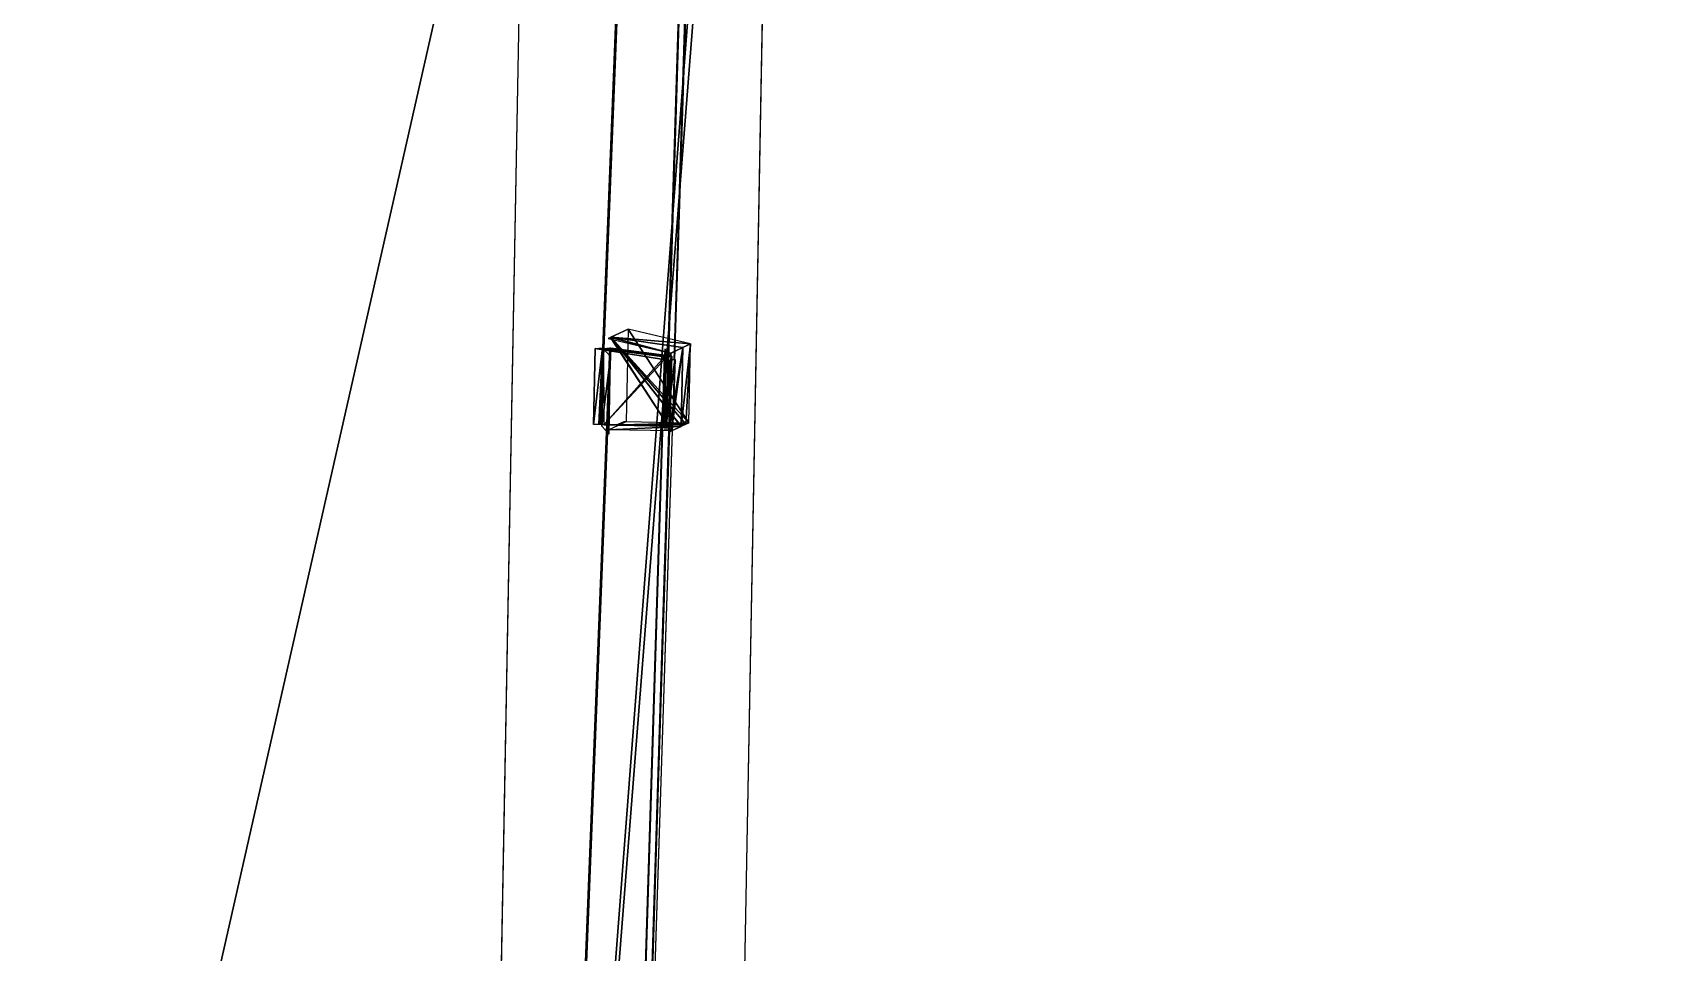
# Model space of a CAD drawing. Extents: x -1551 to 3643, y -2128 to 2177.
# Drawn here: x 567.8 to 681.1, y 413.7 to 477.4 of the extents above; entities that cross this region are included whole.
import ezdxf

# ---------------------------------------------------------------- set-up
doc = ezdxf.new("R2010")
doc.units = 0
doc.header["$MEASUREMENT"] = 0
doc.layers.get('0').update_dxf_attribs({"color": 13, "linetype": 'CONTINUOUS'})

# ---------------------------------------------------------------- blocks, each defined once
blk = doc.blocks.new('HOUSE_DWG')
at = {"color": 0}
for p, q in [((601.68, 666.98, 82.08), (662.52, 396.58, 82.08)), ((590.19, 663.09, 122.44), (657.66, 381.29, 122.55)), ((673.75, 386.48, 122.47), (608.35, 659.64, 122.35)), ((608.13, 638.21, 87.69), (626.54, 556.8, 87.54)), ((627.57, 552.8, 118.98), (608.19, 638.44, 118.4)), ((603.88, 637.64, 82.11), (622.69, 551.18, 82.7)), ((622.7, 551.22, 88.83), (603.89, 637.69, 88.24)), ((626.21, 557.78, 121.75), (626.34, 557.26, 121.76)), ((626.24, 557.63, 114.62), (626.21, 557.78, 121.75)), ((626.24, 557.63, 114.62), (626.23, 557.6, 110.9)), ((626.34, 557.26, 121.76), (626.24, 557.63, 114.62)), ((626.34, 557.26, 121.76), (626.24, 557.63, 114.62)), ((626.34, 557.26, 121.76), (626.24, 557.63, 114.62)), ((626.24, 557.55, 110.96), (626.24, 557.63, 114.62)), ((626.24, 557.55, 110.96), (627.61, 552.25, 111)), ((626.25, 557.05, 87.13), (626.24, 557.55, 110.96)), ((621.55, 556.6, 122.48), (621.47, 556.3, 82.66)), ((621.47, 556.3, 82.66), (622.69, 551.18, 82.69)), ((626.62, 557.07, 122.45), (621.55, 556.6, 122.48)), ((621.55, 556.6, 122.48), (621.55, 556.6, 122.83)), ((622.77, 551.48, 122.51), (621.55, 556.6, 122.83)), ((621.55, 556.6, 122.48), (621.55, 556.6, 122.83)), ((621.69, 557.02, 82.52), (626.13, 557.13, 82.52)), ((626.13, 557.13), (621.69, 557.02)), ((621.69, 557.02), (623.16, 550.81)), ((627.39, 551.82, 72.58), (621.69, 557.02, 72.58)), ((621.69, 557.02, 72.58), (621.69, 557.02, 71.09)), ((621.69, 557.02, 71.09), (621.69, 557.02)), ((621.69, 557.02), (627.39, 551.82)), ((621.69, 557.02, 72.58), (621.69, 557.02, 71.09)), ((621.69, 557.02, 72.58), (621.69, 557.02, 82.52)), ((621.69, 557.02, 71.09), (621.69, 557.02)), ((622.02, 556.41, 82.11), (626.26, 556.94, 82.08)), ((622.02, 556.41, 82.11), (622.04, 556.46, 88.24)), ((622.02, 556.41, 82.11), (622.04, 556.46, 88.24)), ((622.02, 556.41, 82.11), (622.04, 556.46, 88.24)), ((622.16, 555.85, 82.34), (622.02, 556.41, 82.11)), ((622.02, 556.41, 82.11), (640.83, 469.95, 82.7)), ((640.84, 469.99, 88.83), (622.04, 556.46, 88.24)), ((622.11, 556.71, 121.92), (626.34, 557.24, 121.76)), ((626.34, 557.24, 121.89), (622.11, 556.71, 121.92)), ((622.11, 556.71, 121.92), (626.34, 557.24, 121.76)), ((622.11, 556.71, 121.92), (626.34, 557.24, 121.76)), ((622.11, 556.71, 121.92), (623.35, 551.5, 121.95)), ((622.11, 556.71, 121.92), (623.45, 551.62, 121.82)), ((623.45, 551.62, 121.82), (626.34, 557.24, 121.76)), ((623.45, 551.62, 121.82), (626.34, 557.24, 121.76)), ((626.13, 557.13, 32.31), (626.13, 557.13, 82.52)), ((626.13, 557.13, 82.52), (627.39, 551.82, 82.52)), ((627.39, 551.82, 32.31), (626.13, 557.13, 32.31)), ((627.39, 551.82, 32.31), (626.13, 557.13, 32.31)), ((627.39, 551.82, 31.94), (626.13, 557.13, 32.31)), ((626.13, 557.13, 0.24), (626.13, 557.13, 32.31)), ((627.39, 551.82, 31.94), (626.13, 557.13, 32.31)), ((627.39, 551.82, 0.33), (626.13, 557.13, 0.24)), ((626.13, 557.13, 32.31), (626.13, 557.13, 82.52)), ((626.13, 557.13, 0.24), (626.13, 557.13, 32.31)), ((626.13, 557.13, 0.24), (626.13, 557.13)), ((626.27, 556.98, 87.13), (626.25, 557.05, 87.13)), ((626.26, 556.95, 83.33), (626.27, 556.98, 87.13)), ((627.36, 552.31, 82.81), (626.26, 556.95, 82.78)), ((626.26, 556.94, 82.1), (626.26, 556.95, 82.78)), ((626.26, 556.95, 82.78), (626.26, 556.95, 83.33)), ((626.26, 556.94, 82.08), (626.26, 556.94, 82.1)), ((626.33, 557.21, 118.4), (626.27, 556.98, 87.69)), ((626.33, 557.21, 118.4), (626.27, 556.98, 87.69)), ((626.27, 556.98, 87.69), (626.27, 556.98, 87.13)), ((626.27, 556.98, 87.69), (626.27, 556.98, 87.13)), ((626.27, 556.98, 87.69), (626.27, 556.98, 87.13)), ((626.27, 556.98, 87.69), (644.69, 475.57, 87.54)), ((626.33, 557.22, 118.7), (626.34, 557.24, 121.76)), ((626.33, 557.22, 118.7), (626.34, 557.24, 121.76)), ((626.33, 557.22, 118.7), (626.34, 557.24, 121.76)), ((627.42, 552.53, 111.31), (626.33, 557.22, 118.7)), ((626.33, 557.21, 118.4), (626.33, 557.22, 118.7)), ((627.42, 552.53, 111.31), (626.33, 557.22, 118.7)), ((626.33, 557.21, 118.4), (626.33, 557.22, 118.7)), ((626.33, 557.21, 118.4), (626.33, 557.22, 118.7)), ((627.42, 552.53, 111), (626.33, 557.21, 118.4)), ((645.71, 471.57, 118.98), (626.33, 557.21, 118.4)), ((627.42, 552.53, 111), (626.33, 557.21, 118.4)), ((626.34, 557.24, 121.76), (626.34, 557.26, 121.76)), ((626.34, 557.24, 122.06), (626.34, 557.26, 121.76)), ((626.34, 557.24, 122.06), (626.34, 557.26, 121.76)), ((626.34, 557.24, 121.76), (626.34, 557.26, 121.76)), ((626.34, 557.24, 121.76), (627.63, 552.33, 121.79)), ((626.39, 557.05, 121.76), (626.34, 557.24, 121.76)), ((626.34, 557.24, 121.89), (626.34, 557.24, 121.76)), ((626.34, 557.24, 122.06), (626.34, 557.24, 121.89)), ((626.39, 557.05, 121.76), (626.34, 557.24, 121.76)), ((626.34, 557.24, 121.89), (626.34, 557.24, 121.76)), ((626.34, 557.24, 122.06), (626.34, 557.24, 121.89)), ((626.39, 557.05, 121.76), (626.34, 557.24, 122.06)), ((626.34, 557.24, 121.89), (626.34, 557.24, 121.76)), ((626.34, 557.24, 122.06), (626.34, 557.24, 121.89)), ((626.34, 557.24, 122.06), (645.75, 471.44, 122.64)), ((626.34, 557.24, 121.89), (626.34, 557.24, 121.76)), ((626.34, 557.24, 122.06), (626.34, 557.24, 121.89)), ((626.34, 557.24, 121.89), (626.34, 557.24, 121.76)), ((626.39, 557.05, 121.76), (626.34, 557.24, 121.76)), ((626.39, 557.05, 121.76), (627.44, 552.61, 121.79)), ((627.43, 552.55, 114.66), (626.39, 557.05, 121.76)), ((627.43, 552.55, 114.66), (626.39, 557.05, 121.76)), ((626.39, 557.05, 121.76), (627.44, 552.61, 121.79)), ((626.53, 556.77, 82.63), (626.54, 556.8, 87.54)), ((626.53, 556.77, 82.62), (626.53, 556.77, 82.63)), ((626.53, 556.77, 82.63), (626.53, 556.77, 82.63)), ((626.53, 556.77, 82.35), (626.53, 556.77, 82.62)), ((627.53, 552.37, 82.38), (626.53, 556.77, 82.35)), ((626.6, 557.01, 115.18), (626.61, 557.05, 120.03)), ((626.61, 557.05, 120.03), (626.62, 557.07, 122.45)), ((627.26, 554.18, 120.04), (626.61, 557.05, 120.03)), ((626.62, 557.07, 122.45), (627.59, 552.77, 122.48)), ((623.4, 550.64, 82.38), (622.16, 555.85, 82.34)), ((627.61, 552.65, 120.06), (627.26, 554.18, 120.04)), ((627.61, 552.67, 122.48), (622.77, 551.48, 122.51)), ((623.16, 550.81, 31.94), (627.39, 551.82, 31.94)), ((627.39, 551.82, 31.94), (623.16, 550.81, 32.3)), ((623.16, 550.81, 31.94), (627.39, 551.82, 31.94)), ((623.16, 550.81, 0.24), (627.39, 551.82, 0.33)), ((627.39, 551.82, 72.58), (623.16, 550.81, 72.58)), ((627.39, 551.82, 31.94), (623.16, 550.81, 32.3)), ((627.55, 552.73, 121.78), (623.45, 551.62, 121.82)), ((623.45, 551.62, 121.82), (627.44, 552.61, 121.79)), ((627.42, 552.53, 111), (627.36, 552.31, 82.81)), ((627.39, 551.82, 82.52), (627.39, 551.82, 72.58)), ((627.39, 551.82, 0.33), (627.39, 551.82, 12.27)), ((627.39, 551.82, 12.27), (627.39, 551.82, 31.94)), ((627.39, 551.82, 0.33), (627.39, 551.82, 12.27)), ((627.39, 551.82, 12.27), (627.39, 551.82, 31.94)), ((627.39, 551.82, 31.94), (627.39, 551.82, 32.31)), ((627.39, 551.82), (627.39, 551.82, 0.33)), ((627.39, 551.82, 31.94), (627.39, 551.82, 32.31)), ((627.39, 551.82, 31.94), (627.39, 551.82, 32.31)), ((627.39, 551.82, 12.27), (627.39, 551.82, 31.94)), ((627.39, 551.82, 0.33), (627.39, 551.82, 12.27)), ((627.43, 552.55, 114.66), (627.42, 552.53, 111.31)), ((627.42, 552.53, 111.31), (627.42, 552.53, 111)), ((627.44, 552.61, 121.79), (627.43, 552.55, 114.66)), ((627.53, 552.37, 82.67), (627.53, 552.37, 82.66)), ((627.53, 552.37, 82.66), (627.53, 552.37, 82.38)), ((627.6, 552.65, 119.24), (627.57, 552.8, 118.98)), ((627.6, 552.65, 119.24), (627.57, 552.8, 118.98)), ((627.6, 552.65, 118.98), (627.57, 552.8, 118.98)), ((627.6, 552.65, 118.98), (627.57, 552.8, 118.98)), ((627.61, 552.67, 122.64), (627.59, 552.77, 122.48)), ((627.59, 552.77, 122.48), (627.61, 552.67, 122.48)), ((627.61, 552.67, 122.64), (627.59, 552.77, 122.48)), ((627.59, 552.77, 122.48), (627.61, 552.67, 122.48)), ((627.59, 552.77, 122.48), (627.61, 552.67, 122.48)), ((627.61, 552.65, 120.06), (627.6, 552.65, 119.24)), ((627.6, 552.65, 119.24), (627.6, 552.65, 118.98)), ((627.61, 552.67, 122.48), (627.61, 552.65, 120.06)), ((627.61, 552.67, 122.64), (627.61, 552.67, 122.48)), ((627.61, 552.67, 122.48), (627.61, 552.65, 120.06)), ((627.63, 552.33, 121.79), (627.61, 552.25, 111)), ((622.69, 551.18, 82.7), (622.7, 551.22, 88.83)), ((622.69, 551.18, 82.7), (622.7, 551.22, 88.83)), ((622.69, 551.18, 82.69), (622.69, 551.18, 82.7)), ((622.7, 551.22, 88.83), (622.71, 551.26, 93.37)), ((622.71, 551.26, 93.37), (622.77, 551.48, 122.51)), ((623.16, 550.81, 32.3), (623.04, 550.79, 32.31)), ((623.04, 550.79, 0.24), (623.16, 550.81, 0.24)), ((623.04, 550.79, 32.31), (623.04, 550.79, 0.24)), ((623.16, 550.81), (623.16, 550.81, 0.24)), ((623.16, 550.81, 32.3), (623.16, 550.81, 31.94)), ((623.16, 550.81, 72.58), (623.16, 550.81, 32.3)), ((623.16, 550.81, 32.3), (623.16, 550.81, 31.94)), ((623.35, 551.5, 121.95), (623.4, 550.64, 82.38))]:
    blk.add_line(p, q, dxfattribs=at)
at = {"color": 17}
for p, q in [((626.53, 556.77, 82.63), (608.12, 638.18, 82.78)), ((608.2, 638.47, 122.06), (627.61, 552.67, 122.64)), ((626.24, 557.63, 114.62), (626.34, 557.24, 121.76)), ((626.24, 557.63, 114.62), (626.34, 557.24, 121.76)), ((626.24, 557.63, 114.62), (626.34, 557.24, 121.76)), ((626.24, 557.55, 110.96), (626.33, 557.21, 118.4)), ((626.24, 557.55, 110.96), (626.33, 557.21, 118.4)), ((621.55, 556.6, 122.83), (626.62, 557.07, 122.45)), ((622.04, 556.46, 88.24), (622.11, 556.71, 121.92)), ((622.04, 556.46, 88.24), (622.11, 556.71, 121.92)), ((626.13, 557.13, 32.31), (626.18, 557.14, 82.54)), ((644.68, 475.54, 82.63), (626.26, 556.95, 82.78)), ((626.54, 556.8, 87.54), (626.6, 556.99, 111.78)), ((627.26, 554.18, 120.04), (626.6, 557.01, 115.18)), ((626.6, 556.99, 111.78), (627.57, 552.8, 118.98)), ((627.59, 552.77, 122.48), (627.26, 554.18, 120.04)), ((627.59, 552.77, 122.48), (627.26, 554.18, 120.04)), ((627.39, 551.82, 72.58), (627.39, 551.82, 32.31)), ((627.39, 551.82, 72.58), (627.39, 551.82, 32.31)), ((627.39, 551.82, 72.58), (627.39, 551.82, 32.31)), ((627.6, 552.65, 118.98), (627.53, 552.37, 82.67)), ((623.16, 550.81, 31.94), (623.16, 550.81, 0.24)), ((623.16, 550.81, 31.94), (623.16, 550.81, 0.24))]:
    blk.add_line(p, q, dxfattribs=at)
mesh = blk.add_polyface(dxfattribs=at)
corners = [(657.66, 381.29, 122.55), (606.29, 668.28, 122.35), (590.19, 663.09, 122.44), (608.35, 659.64, 122.35), (673.75, 386.48, 122.47)]
mesh.append_faces([[corners[k] for k in face] for face in [(0, 1, 2), (3, 0, 4)]], dxfattribs={"vtx0": -1, "color": 17})
mesh.append_faces([[corners[k] for k in face] for face in [(1, 0, 3)]], dxfattribs={"vtx0": -1, "vtx1": -1, "color": 17})
at = {"color": 55}
mesh = blk.add_polyface(dxfattribs=at)
corners = [(601.68, 666.98, 82.08), (545.51, 650.56, 82.08), (544.82, 653.48, 82.08), (610.57, 376.6, 82.08), (662.52, 396.58, 82.08), (618.59, 342.84, 82.08), (692.25, 360.33, 82.08), (726.23, 411.71, 82.08), (694.6, 360.6, 82.08), (695.61, 356.33, 82.08), (699.77, 338.81, 82.08), (709.16, 299.28, 82.08), (713.35, 281.62, 82.08), (714.04, 278.71, 82.08), (730.74, 389.57, 82.08), (751.95, 287.71, 82.08), (735.47, 369.62, 82.08), (754.77, 288.38, 82.08)]
mesh.append_faces([[corners[k] for k in face] for face in [(0, 1, 2), (15, 16, 17)]], dxfattribs={"vtx0": -1, "color": 55})
mesh.append_faces([[corners[k] for k in face] for face in [(1, 0, 3), (3, 4, 5), (5, 4, 6), (6, 7, 8), (8, 7, 9), (9, 7, 10), (10, 7, 11), (11, 7, 12), (12, 7, 13), (13, 14, 15)]], dxfattribs={"vtx0": -1, "vtx1": -1, "color": 55})
mesh.append_faces([[corners[k] for k in face] for face in [(3, 0, 4), (6, 4, 7), (13, 7, 14), (15, 14, 16)]], dxfattribs={"vtx0": -1, "vtx2": -1, "color": 55})
at = {"color": 0}
mesh = blk.add_polyface(dxfattribs=at)
corners = [(553.4, 655.51, 186.38), (545.51, 650.56, 186.38), (544.82, 653.48, 186.38), (618.97, 341.22, 186.38), (625.6, 351.45, 186.38), (692.63, 358.71, 186.38), (692.97, 367.44, 186.38), (694.92, 359.25, 186.38)]
mesh.append_faces([[corners[k] for k in face] for face in [(0, 1, 2), (5, 6, 7)]], dxfattribs={"vtx0": -1, "color": 0})
mesh.append_faces([[corners[k] for k in face] for face in [(1, 0, 3), (3, 4, 5)]], dxfattribs={"vtx0": -1, "vtx1": -1, "color": 0})
mesh.append_faces([[corners[k] for k in face] for face in [(3, 0, 4), (5, 4, 6)]], dxfattribs={"vtx0": -1, "vtx2": -1, "color": 0})
at = {"color": 17}
mesh = blk.add_polyface(dxfattribs=at)
corners = [(608.12, 638.18, 82.78), (626.54, 556.8, 87.54), (626.53, 556.77, 82.63), (608.13, 638.21, 87.13), (608.13, 638.21, 87.69)]
mesh.append_faces([[corners[k] for k in face] for face in [(0, 1, 2), (1, 3, 4)]], dxfattribs={"vtx0": -1, "color": 17})
mesh.append_faces([[corners[k] for k in face] for face in [(1, 0, 3)]], dxfattribs={"vtx0": -1, "vtx2": -1, "color": 17})
mesh = blk.add_polyface(dxfattribs=at)
corners = [(627.57, 552.8, 118.98), (627.61, 552.65, 120.06), (627.6, 552.65, 119.24), (627.61, 552.67, 122.48), (627.59, 552.77, 122.48), (608.2, 638.47, 122.06), (627.61, 552.67, 122.64), (608.2, 638.47, 121.89), (608.2, 638.47, 121.76), (608.19, 638.44, 118.4)]
mesh.append_faces([[corners[k] for k in face] for face in [(0, 1, 2), (4, 5, 6), (8, 0, 9)]], dxfattribs={"vtx0": -1, "color": 17})
mesh.append_faces([[corners[k] for k in face] for face in [(1, 0, 3), (3, 0, 4), (5, 0, 7), (7, 0, 8)]], dxfattribs={"vtx0": -1, "vtx1": -1, "color": 17})
mesh.append_faces([[corners[k] for k in face] for face in [(5, 4, 0)]], dxfattribs={"vtx0": -1, "vtx1": -1, "vtx2": -1, "color": 17})
mesh = blk.add_polyface(dxfattribs=at)
corners = [(622.7, 551.22, 88.83), (603.88, 637.64, 82.11), (622.69, 551.18, 82.7), (603.89, 637.69, 88.24)]
mesh.append_faces([[corners[k] for k in face] for face in [(0, 1, 2), (1, 0, 3)]], dxfattribs={"vtx0": -1, "color": 17})
at = {"color": 0}
mesh = blk.add_polyface(dxfattribs=at)
corners = [(626.21, 557.78, 121.75), (626.34, 557.26, 121.76), (626.24, 557.63, 114.62)]
mesh.append_faces([[corners[k] for k in face] for face in [(0, 1, 2)]], dxfattribs={"color": 0})
mesh = blk.add_polyface(dxfattribs=at)
corners = [(626.24, 557.63, 114.62), (626.34, 557.24, 121.76), (626.34, 557.26, 121.76)]
mesh.append_faces([[corners[k] for k in face] for face in [(0, 1, 2)]], dxfattribs={"color": 0})
mesh = blk.add_polyface(dxfattribs=at)
corners = [(626.24, 557.63, 114.62), (626.34, 557.24, 121.89), (626.34, 557.24, 121.76)]
mesh.append_faces([[corners[k] for k in face] for face in [(0, 1, 2)]], dxfattribs={"color": 0})
mesh = blk.add_polyface(dxfattribs=at)
corners = [(626.24, 557.63, 114.62), (626.34, 557.26, 121.76), (626.34, 557.24, 121.89)]
mesh.append_faces([[corners[k] for k in face] for face in [(0, 1, 2)]], dxfattribs={"color": 0})
at = {"color": 17}
mesh = blk.add_polyface(dxfattribs=at)
corners = [(626.24, 557.55, 110.96), (626.33, 557.22, 118.7), (626.33, 557.21, 118.4), (626.34, 557.24, 121.76), (626.24, 557.63, 114.62)]
mesh.append_faces([[corners[k] for k in face] for face in [(0, 1, 2), (3, 0, 4)]], dxfattribs={"vtx0": -1, "color": 17})
mesh.append_faces([[corners[k] for k in face] for face in [(1, 0, 3)]], dxfattribs={"vtx0": -1, "vtx1": -1, "color": 17})
mesh = blk.add_polyface(dxfattribs=at)
corners = [(626.25, 557.05, 87.13), (626.27, 556.98, 87.69), (626.27, 556.98, 87.13), (626.33, 557.21, 118.4), (626.24, 557.55, 110.96)]
mesh.append_faces([[corners[k] for k in face] for face in [(0, 1, 2), (3, 0, 4)]], dxfattribs={"vtx0": -1, "color": 17})
mesh.append_faces([[corners[k] for k in face] for face in [(1, 0, 3)]], dxfattribs={"vtx0": -1, "vtx1": -1, "color": 17})
mesh = blk.add_polyface(dxfattribs=at)
corners = [(622.69, 551.18, 82.7), (621.47, 556.3, 82.66), (622.69, 551.18, 82.69), (622.7, 551.22, 88.83), (622.71, 551.26, 93.37), (622.77, 551.48, 122.51), (621.55, 556.6, 122.48), (621.55, 556.6, 122.83)]
mesh.append_faces([[corners[k] for k in face] for face in [(0, 1, 2), (6, 5, 7)]], dxfattribs={"vtx0": -1, "color": 17})
mesh.append_faces([[corners[k] for k in face] for face in [(1, 5, 6)]], dxfattribs={"vtx0": -1, "vtx1": -1, "color": 17})
mesh.append_faces([[corners[k] for k in face] for face in [(1, 0, 3), (1, 3, 4), (1, 4, 5)]], dxfattribs={"vtx0": -1, "vtx2": -1, "color": 17})
mesh = blk.add_polyface(dxfattribs=at)
corners = [(621.55, 556.6, 122.83), (626.62, 557.07, 122.45), (621.55, 556.6, 122.48)]
mesh.append_faces([[corners[k] for k in face] for face in [(0, 1, 2)]], dxfattribs={"color": 17})
mesh = blk.add_polyface(dxfattribs=at)
corners = [(621.69, 557.02, 71.09), (626.13, 557.13), (621.69, 557.02), (626.13, 557.13, 0.24), (626.13, 557.13, 32.31), (626.13, 557.13, 82.52), (621.69, 557.02, 72.58), (621.69, 557.02, 82.52)]
mesh.append_faces([[corners[k] for k in face] for face in [(0, 1, 2), (5, 6, 7)]], dxfattribs={"vtx0": -1, "color": 17})
mesh.append_faces([[corners[k] for k in face] for face in [(1, 0, 3), (3, 0, 4), (4, 0, 5)]], dxfattribs={"vtx0": -1, "vtx1": -1, "color": 17})
mesh.append_faces([[corners[k] for k in face] for face in [(5, 0, 6)]], dxfattribs={"vtx0": -1, "vtx2": -1, "color": 17})
at = {"color": 251}
mesh = blk.add_polyface(dxfattribs=at)
corners = [(627.39, 551.82, 0.33), (621.69, 557.02), (627.39, 551.82), (621.69, 557.02, 71.09), (627.39, 551.82, 12.27), (627.39, 551.82, 31.94), (627.39, 551.82, 32.31), (627.39, 551.82, 72.58), (621.69, 557.02, 72.58)]
mesh.append_faces([[corners[k] for k in face] for face in [(0, 1, 2), (3, 7, 8)]], dxfattribs={"vtx0": -1, "color": 251})
mesh.append_faces([[corners[k] for k in face] for face in [(1, 0, 3)]], dxfattribs={"vtx0": -1, "vtx1": -1, "color": 251})
mesh.append_faces([[corners[k] for k in face] for face in [(3, 0, 4), (3, 4, 5), (3, 5, 6), (3, 6, 7)]], dxfattribs={"vtx0": -1, "vtx2": -1, "color": 251})
at = {"color": 17}
mesh = blk.add_polyface(dxfattribs=at)
corners = [(626.26, 556.94, 82.1), (622.02, 556.41, 82.11), (626.26, 556.94, 82.08), (626.26, 556.95, 82.78), (622.04, 556.46, 88.24), (626.26, 556.95, 83.33), (626.27, 556.98, 87.13), (626.27, 556.98, 87.69), (626.33, 557.21, 118.4), (622.11, 556.71, 121.92), (626.33, 557.22, 118.7), (626.34, 557.24, 121.76)]
mesh.append_faces([[corners[k] for k in face] for face in [(0, 1, 2), (9, 10, 11)]], dxfattribs={"vtx0": -1, "color": 17})
mesh.append_faces([[corners[k] for k in face] for face in [(1, 3, 4), (4, 8, 9)]], dxfattribs={"vtx0": -1, "vtx1": -1, "color": 17})
mesh.append_faces([[corners[k] for k in face] for face in [(1, 0, 3), (4, 3, 5), (4, 5, 6), (4, 6, 7), (4, 7, 8), (9, 8, 10)]], dxfattribs={"vtx0": -1, "vtx2": -1, "color": 17})
mesh = blk.add_polyface(dxfattribs=at)
corners = [(622.16, 555.85, 82.34), (623.35, 551.5, 121.95), (623.4, 550.64, 82.38), (622.11, 556.71, 121.92), (622.04, 556.46, 88.24), (622.02, 556.41, 82.11)]
mesh.append_faces([[corners[k] for k in face] for face in [(0, 1, 2), (4, 0, 5)]], dxfattribs={"vtx0": -1, "color": 17})
mesh.append_faces([[corners[k] for k in face] for face in [(1, 0, 3), (3, 0, 4)]], dxfattribs={"vtx0": -1, "vtx1": -1, "color": 17})
mesh = blk.add_polyface(dxfattribs=at)
corners = [(640.84, 469.99, 88.83), (622.02, 556.41, 82.11), (640.83, 469.95, 82.7), (622.04, 556.46, 88.24)]
mesh.append_faces([[corners[k] for k in face] for face in [(0, 1, 2), (1, 0, 3)]], dxfattribs={"vtx0": -1, "color": 17})
at = {"color": 0}
mesh = blk.add_polyface(dxfattribs=at)
corners = [(622.11, 556.71, 121.92), (626.34, 557.24, 121.76), (626.34, 557.24, 121.89)]
mesh.append_faces([[corners[k] for k in face] for face in [(0, 1, 2)]], dxfattribs={"color": 0})
mesh = blk.add_polyface(dxfattribs=at)
corners = [(626.34, 557.24, 121.76), (622.11, 556.71, 121.92), (623.45, 551.62, 121.82)]
mesh.append_faces([[corners[k] for k in face] for face in [(0, 1, 2)]], dxfattribs={"color": 0})
mesh = blk.add_polyface(dxfattribs=at)
corners = [(623.45, 551.62, 121.82), (626.39, 557.05, 121.76), (626.34, 557.24, 121.76), (627.44, 552.61, 121.79)]
mesh.append_faces([[corners[k] for k in face] for face in [(0, 1, 2), (1, 0, 3)]], dxfattribs={"vtx0": -1, "color": 0})
at = {"color": 17}
mesh = blk.add_polyface(dxfattribs=at)
corners = [(626.13, 557.13, 32.31), (627.39, 551.82, 72.58), (627.39, 551.82, 32.31), (627.39, 551.82, 82.52), (626.13, 557.13, 82.52)]
mesh.append_faces([[corners[k] for k in face] for face in [(0, 1, 2), (3, 0, 4)]], dxfattribs={"vtx0": -1, "color": 17})
mesh.append_faces([[corners[k] for k in face] for face in [(1, 0, 3)]], dxfattribs={"vtx0": -1, "vtx1": -1, "color": 17})
at = {"color": 251}
mesh = blk.add_polyface(dxfattribs=at)
corners = [(626.13, 557.13, 32.31), (627.39, 551.82, 32.31), (627.39, 551.82, 31.94)]
mesh.append_faces([[corners[k] for k in face] for face in [(0, 1, 2)]], dxfattribs={"color": 251})
at = {"color": 17}
mesh = blk.add_polyface(dxfattribs=at)
corners = [(626.13, 557.13, 0.24), (627.39, 551.82, 12.27), (627.39, 551.82, 0.33), (627.39, 551.82, 31.94), (626.13, 557.13, 32.31)]
mesh.append_faces([[corners[k] for k in face] for face in [(0, 1, 2), (3, 0, 4)]], dxfattribs={"vtx0": -1, "color": 17})
mesh.append_faces([[corners[k] for k in face] for face in [(1, 0, 3)]], dxfattribs={"vtx0": -1, "vtx1": -1, "color": 17})
mesh = blk.add_polyface(dxfattribs=at)
corners = [(626.26, 556.95, 82.78), (627.42, 552.53, 111), (627.36, 552.31, 82.81), (626.27, 556.98, 87.13), (626.33, 557.21, 118.4)]
mesh.append_faces([[corners[k] for k in face] for face in [(0, 1, 2), (1, 3, 4)]], dxfattribs={"vtx0": -1, "color": 17})
mesh.append_faces([[corners[k] for k in face] for face in [(1, 0, 3)]], dxfattribs={"vtx0": -1, "vtx2": -1, "color": 17})
mesh = blk.add_polyface(dxfattribs=at)
corners = [(626.26, 556.95, 82.78), (644.69, 475.57, 87.54), (644.68, 475.54, 82.63), (626.27, 556.98, 87.13), (626.27, 556.98, 87.69)]
mesh.append_faces([[corners[k] for k in face] for face in [(0, 1, 2), (1, 3, 4)]], dxfattribs={"vtx0": -1, "color": 17})
mesh.append_faces([[corners[k] for k in face] for face in [(1, 0, 3)]], dxfattribs={"vtx0": -1, "vtx2": -1, "color": 17})
mesh = blk.add_polyface(dxfattribs=at)
corners = [(626.33, 557.22, 118.7), (627.43, 552.55, 114.66), (627.42, 552.53, 111.31), (626.39, 557.05, 121.76), (626.34, 557.24, 121.76)]
mesh.append_faces([[corners[k] for k in face] for face in [(0, 1, 2), (3, 0, 4)]], dxfattribs={"vtx0": -1, "color": 17})
mesh.append_faces([[corners[k] for k in face] for face in [(1, 0, 3)]], dxfattribs={"vtx0": -1, "vtx1": -1, "color": 17})
mesh = blk.add_polyface(dxfattribs=at)
corners = [(645.71, 471.57, 118.98), (645.75, 471.42, 120.06), (645.75, 471.42, 119.24), (645.75, 471.44, 122.48), (645.73, 471.54, 122.48), (626.34, 557.24, 122.06), (645.75, 471.44, 122.64), (626.34, 557.24, 121.89), (626.34, 557.24, 121.76), (626.33, 557.21, 118.4)]
mesh.append_faces([[corners[k] for k in face] for face in [(0, 1, 2), (4, 5, 6), (8, 0, 9)]], dxfattribs={"vtx0": -1, "color": 17})
mesh.append_faces([[corners[k] for k in face] for face in [(1, 0, 3), (3, 0, 4), (5, 0, 7), (7, 0, 8)]], dxfattribs={"vtx0": -1, "vtx1": -1, "color": 17})
mesh.append_faces([[corners[k] for k in face] for face in [(5, 4, 0)]], dxfattribs={"vtx0": -1, "vtx1": -1, "vtx2": -1, "color": 17})
at = {"color": 0}
mesh = blk.add_polyface(dxfattribs=at)
corners = [(626.33, 557.21, 118.4), (627.42, 552.53, 111.31), (627.42, 552.53, 111), (626.33, 557.22, 118.7)]
mesh.append_faces([[corners[k] for k in face] for face in [(0, 1, 2), (1, 0, 3)]], dxfattribs={"vtx0": -1, "color": 0})
mesh = blk.add_polyface(dxfattribs=at)
corners = [(626.34, 557.26, 121.76), (626.34, 557.24, 122.06), (626.34, 557.24, 121.89)]
mesh.append_faces([[corners[k] for k in face] for face in [(0, 1, 2)]], dxfattribs={"color": 0})
mesh = blk.add_polyface(dxfattribs=at)
corners = [(626.34, 557.26, 121.76), (626.34, 557.24, 121.89), (626.34, 557.24, 121.76), (626.34, 557.24, 122.06)]
mesh.append_faces([[corners[k] for k in face] for face in [(0, 1, 2), (1, 0, 3)]], dxfattribs={"vtx0": -1, "color": 0})
mesh = blk.add_polyface(dxfattribs=at)
corners = [(626.39, 557.05, 121.76), (626.34, 557.24, 121.89), (626.34, 557.24, 122.06), (626.34, 557.24, 121.76)]
mesh.append_faces([[corners[k] for k in face] for face in [(0, 1, 2), (1, 0, 3)]], dxfattribs={"vtx0": -1, "color": 0})
at = {"color": 17}
mesh = blk.add_polyface(dxfattribs=at)
corners = [(626.39, 557.05, 121.76), (627.44, 552.61, 121.79), (627.43, 552.55, 114.66)]
mesh.append_faces([[corners[k] for k in face] for face in [(0, 1, 2)]], dxfattribs={"color": 17})
mesh = blk.add_polyface(dxfattribs=at)
corners = [(626.53, 556.77, 82.35), (627.53, 552.37, 82.66), (627.53, 552.37, 82.38), (627.53, 552.37, 82.67), (627.6, 552.65, 118.98), (627.57, 552.8, 118.98), (626.53, 556.77, 82.62), (626.6, 556.99, 111.78)]
mesh.append_faces([[corners[k] for k in face] for face in [(0, 1, 2), (5, 6, 7)]], dxfattribs={"vtx0": -1, "color": 17})
mesh.append_faces([[corners[k] for k in face] for face in [(1, 0, 3), (3, 0, 4), (4, 0, 5)]], dxfattribs={"vtx0": -1, "vtx1": -1, "color": 17})
mesh.append_faces([[corners[k] for k in face] for face in [(5, 0, 6)]], dxfattribs={"vtx0": -1, "vtx2": -1, "color": 17})
mesh = blk.add_polyface(dxfattribs=at)
corners = [(627.26, 554.18, 120.04), (626.62, 557.07, 122.45), (627.59, 552.77, 122.48), (626.61, 557.05, 120.03)]
mesh.append_faces([[corners[k] for k in face] for face in [(0, 1, 2), (1, 0, 3)]], dxfattribs={"vtx0": -1, "color": 17})
mesh = blk.add_polyface(dxfattribs=at)
corners = [(627.26, 554.18, 120.04), (627.61, 552.67, 122.48), (627.61, 552.65, 120.06), (627.59, 552.77, 122.48)]
mesh.append_faces([[corners[k] for k in face] for face in [(0, 1, 2), (1, 0, 3)]], dxfattribs={"vtx0": -1, "color": 17})
at = {"color": 251}
mesh = blk.add_polyface(dxfattribs=at)
corners = [(623.16, 550.81, 32.3), (623.16, 550.81, 31.94), (627.39, 551.82, 31.94)]
mesh.append_faces([[corners[k] for k in face] for face in [(0, 1, 2)]], dxfattribs={"color": 251})
at = {"color": 17}
mesh = blk.add_polyface(dxfattribs=at)
corners = [(627.39, 551.82, 0.33), (623.16, 550.81, 31.94), (623.16, 550.81, 0.24), (627.39, 551.82, 12.27), (627.39, 551.82, 31.94)]
mesh.append_faces([[corners[k] for k in face] for face in [(0, 1, 2), (1, 3, 4)]], dxfattribs={"vtx0": -1, "color": 17})
mesh.append_faces([[corners[k] for k in face] for face in [(1, 0, 3)]], dxfattribs={"vtx0": -1, "vtx2": -1, "color": 17})
mesh = blk.add_polyface(dxfattribs=at)
corners = [(627.39, 551.82, 32.31), (623.16, 550.81, 32.3), (627.39, 551.82, 31.94), (623.16, 550.81, 72.58), (627.39, 551.82, 72.58)]
mesh.append_faces([[corners[k] for k in face] for face in [(0, 1, 2), (3, 0, 4)]], dxfattribs={"vtx0": -1, "color": 17})
mesh.append_faces([[corners[k] for k in face] for face in [(1, 0, 3)]], dxfattribs={"vtx0": -1, "vtx1": -1, "color": 17})
at = {"color": 0}
mesh = blk.add_polyface(dxfattribs=at)
corners = [(627.57, 552.8, 118.98), (627.6, 552.65, 119.24), (627.6, 552.65, 118.98)]
mesh.append_faces([[corners[k] for k in face] for face in [(0, 1, 2)]], dxfattribs={"color": 0})
at = {"color": 251}
mesh = blk.add_polyface(dxfattribs=at)
corners = [(627.59, 552.77, 122.48), (627.61, 552.67, 122.64), (627.61, 552.67, 122.48)]
mesh.append_faces([[corners[k] for k in face] for face in [(0, 1, 2)]], dxfattribs={"color": 251})
mesh = blk.add_polyface(dxfattribs=at)
corners = [(623.16, 550.81, 0.24), (623.04, 550.79, 32.31), (623.04, 550.79, 0.24), (623.16, 550.81, 31.94), (623.16, 550.81, 32.3)]
mesh.append_faces([[corners[k] for k in face] for face in [(0, 1, 2), (1, 3, 4)]], dxfattribs={"vtx0": -1, "color": 251})
mesh.append_faces([[corners[k] for k in face] for face in [(1, 0, 3)]], dxfattribs={"vtx0": -1, "vtx2": -1, "color": 251})

msp = doc.modelspace()

# ---------------------------------------------------------------- block references
at = {"color": 0, "extrusion": (-0.01666, -0.007773, 0.999831), "rotation": 50.45292499058097}
msp.add_blockref('HOUSE_DWG', (-122.84, -89.73, -45.86), dxfattribs=at)

# ---------------------------------------------------------------- meshes
at = {"color": 0}
mesh = msp.add_polyface(dxfattribs=at)
corners = [(1540.83, -168.19), (1540.67, -168.24), (1534.33, -146.78), (3642.78, 1239.34), (-1049.3, 2177.1), (1537.56, -145.79), (1544.06, -167.21), (1544.84, -169.77), (1545.04, -170.57), (1545.16, -170.54), (1552.44, -194.52), (2561.91, -2128.17), (-1551.25, -1075.87), (1548.97, -195.57), (1541.69, -171.59), (1544.8, -169.79)]
mesh.append_faces([[corners[k] for k in face] for face in [(4, 11, 12), (13, 1, 14)]], dxfattribs={"vtx0": -1, "color": 0})
mesh.append_faces([[corners[k] for k in face] for face in [(3, 2, 4), (2, 3, 5), (5, 3, 6), (6, 3, 7), (8, 3, 9), (9, 3, 10)]], dxfattribs={"vtx0": -1, "vtx1": -1, "color": 0})
mesh.append_faces([[corners[k] for k in face] for face in [(7, 3, 8), (11, 4, 13), (13, 4, 1), (1, 4, 2)]], dxfattribs={"vtx0": -1, "vtx1": -1, "vtx2": -1, "color": 0})
mesh.append_faces([[corners[k] for k in face] for face in [(10, 3, 11), (11, 13, 10)]], dxfattribs={"vtx0": -1, "vtx2": -1, "color": 0})
mesh.append_faces([[corners[k] for k in face] for face in [(0, 1, 2)]], dxfattribs={"vtx1": -1, "color": 0})
mesh.append_faces([[corners[k] for k in face] for face in [(8, 15, 7)]], dxfattribs={"vtx2": -1, "color": 0})

doc.saveas('drawing.dxf')
